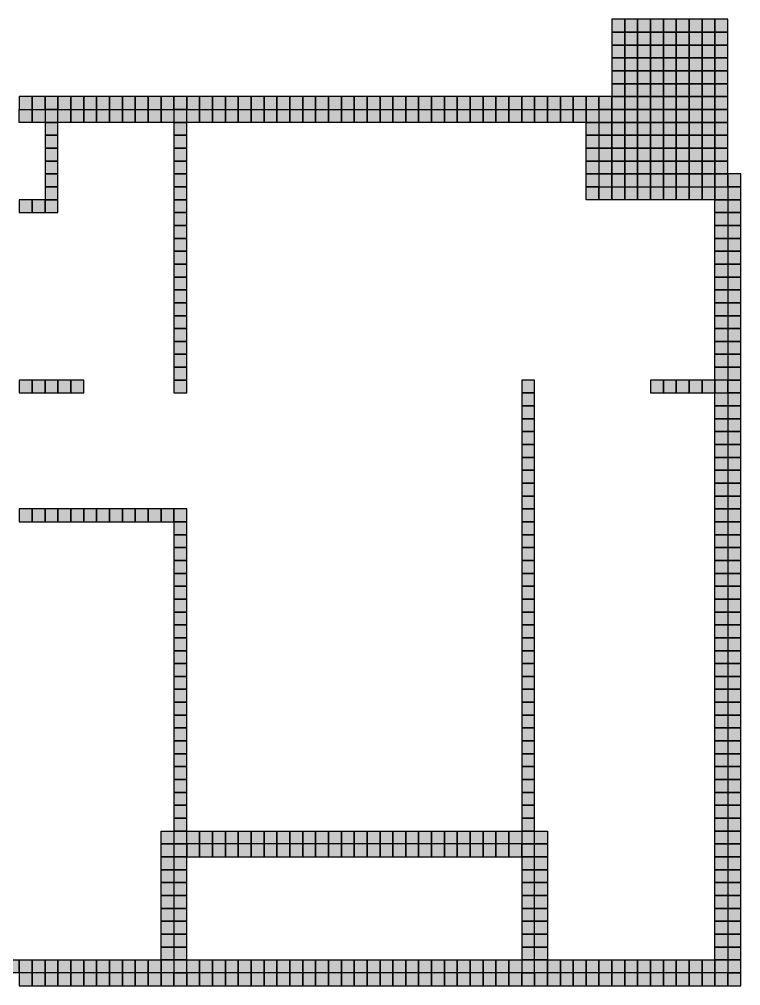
# Model space of a CAD drawing. Header units: inches. Extents: x -0.5 to 10.5, y 0.2 to 7.7.
# Drawn here: x 4.89 to 10.49, y 0.18 to 7.68 of the extents above; entities that cross this region are included whole.
import ezdxf

# ---------------------------------------------------------------- set-up
doc = ezdxf.new("R2010")
doc.units = ezdxf.units.IN
doc.header["$MEASUREMENT"] = 0
doc.layers.add('GRILLA PIXEL', color=7, linetype='Continuous')

# ---------------------------------------------------------------- blocks, each defined once
blk = doc.blocks.new('0-63-149-253-Muro fichas extremo')
at = {"layer": 'GRILLA PIXEL', "true_color": 0x3f95fd}
h = blk.add_hatch(color=153, dxfattribs=at)
h.dxf.hatch_style = 1
h.paths.add_polyline_path([(0, 0), (-0.1, 0), (-0.1, -0.1), (0, -0.1)])
blk.add_lwpolyline([(-0.1, 0), (-0.1, -0.1), (0, -0.1), (0, 0)], close=True)
blk = doc.blocks.new('0-255-255-31-Muro alto')
at = {"layer": 'GRILLA PIXEL', "true_color": 0xffff1f}
h = blk.add_hatch(color=2, dxfattribs=at)
h.dxf.hatch_style = 1
h.paths.add_polyline_path([(0, 0), (-0.1, 0), (-0.1, -0.1), (0, -0.1)])
blk.add_lwpolyline([(-0.1, 0), (-0.1, -0.1), (0, -0.1), (0, 0)], close=True)
blk = doc.blocks.new('0-203-204-205-Ventana principal')
at = {"layer": 'GRILLA PIXEL', "true_color": 0xcbcccd}
h = blk.add_hatch(color=254, dxfattribs=at)
h.dxf.hatch_style = 1
h.paths.add_polyline_path([(0, 0), (-0.1, 0), (-0.1, -0.1), (0, -0.1)])
blk.add_lwpolyline([(-0.1, 0), (-0.1, -0.1), (0, -0.1), (0, 0)], close=True)
blk = doc.blocks.new('0-3-160-22-Ventana comun')
at = {"layer": 'GRILLA PIXEL', "true_color": 0x03a016}
h = blk.add_hatch(color=104, dxfattribs=at)
h.dxf.hatch_style = 1
h.paths.add_polyline_path([(0, 0), (-0.1, 0), (-0.1, -0.1), (0, -0.1)])
blk.add_lwpolyline([(-0.1, 0), (-0.1, -0.1), (0, -0.1), (0, 0)], close=True)
blk = doc.blocks.new('0-0-28-112-Muro auxiliar fichas esquinas')
at = {"layer": 'GRILLA PIXEL', "true_color": 0x001c70}
h = blk.add_hatch(color=166, dxfattribs=at)
h.dxf.hatch_style = 1
h.paths.add_polyline_path([(0, 0), (-0.1, 0), (-0.1, -0.1), (0, -0.1)])
blk.add_lwpolyline([(-0.1, 0), (-0.1, -0.1), (0, -0.1), (0, 0)], close=True)
blk = doc.blocks.new('0-242-113-114-Ventana servicio')
at = {"layer": 'GRILLA PIXEL', "true_color": 0xf27172}
h = blk.add_hatch(color=11, dxfattribs=at)
h.dxf.hatch_style = 1
h.paths.add_polyline_path([(0, 0), (-0.1, 0), (-0.1, -0.1), (0, -0.1)])
blk.add_lwpolyline([(-0.1, 0), (-0.1, -0.1), (0, -0.1), (0, 0)], close=True)
blk = doc.blocks.new('0-233-234-230-Muro bajo')
at = {"layer": 'GRILLA PIXEL', "true_color": 0xe9eae6}
h = blk.add_hatch(color=254, dxfattribs=at)
h.dxf.hatch_style = 1
h.paths.add_polyline_path([(0, 0), (-0.1, 0), (-0.1, -0.1), (0, -0.1)])
blk.add_lwpolyline([(-0.1, 0), (-0.1, -0.1), (0, -0.1), (0, 0)], close=True)
blk = doc.blocks.new('0-5-68-255-Muro inicio conexion')
at = {"layer": 'GRILLA PIXEL', "true_color": 0x0544ff}
h = blk.add_hatch(color=160, dxfattribs=at)
h.dxf.hatch_style = 1
h.paths.add_polyline_path([(0, 0), (-0.1, 0), (-0.1, -0.1), (0, -0.1)])
blk.add_lwpolyline([(-0.1, 0), (-0.1, -0.1), (0, -0.1), (0, 0)], close=True)
blk = doc.blocks.new('1-125-217-63-auxiliar  ingresos')
at = {"layer": 'GRILLA PIXEL', "true_color": 0x7dd93f}
h = blk.add_hatch(color=83, dxfattribs=at)
h.dxf.hatch_style = 1
h.paths.add_polyline_path([(0, 0), (-0.1, 0), (-0.1, -0.1), (0, -0.1)])
blk.add_lwpolyline([(-0.1, 0), (-0.1, -0.1), (0, -0.1), (0, 0)], close=True)
blk = doc.blocks.new('0-255-31-255-Puerta ingreso')
at = {"layer": 'GRILLA PIXEL', "true_color": 0xff1fff}
h = blk.add_hatch(color=6, dxfattribs=at)
h.dxf.hatch_style = 1
h.paths.add_polyline_path([(0, 0), (-0.1, 0), (-0.1, -0.1), (0, -0.1)])
blk.add_lwpolyline([(-0.1, 0), (-0.1, -0.1), (0, -0.1), (0, 0)], close=True)
blk = doc.blocks.new('1-99-100-102-auxiliar lado interno')
at = {"lineweight": 70, "true_color": 0x636466}
h = blk.add_hatch(color=251, dxfattribs=at)
h.dxf.hatch_style = 1
h.paths.add_polyline_path([(-0.1, -0.1), (-0.1, 0), (0, 0), (0, -0.1)])
blk.add_lwpolyline([(0, 0), (0, -0.1), (-0.1, -0.1), (-0.1, 0)], close=True)
blk = doc.blocks.new('pixel extremo ventana')
h = blk.add_hatch(color=136)
h.dxf.hatch_style = 1
h.paths.add_polyline_path([(0, 0), (-0.1, 0), (-0.1, -0.1), (0, -0.1)])
blk.add_lwpolyline([(-0.1, 0), (-0.1, -0.1), (0, -0.1), (0, 0)], close=True)

msp = doc.modelspace()

# ---------------------------------------------------------------- block references
for name, p in [('1-125-217-63-auxiliar  ingresos', (9.594, 7.6848)), ('1-125-217-63-auxiliar  ingresos', (9.694, 7.6848)), ('1-125-217-63-auxiliar  ingresos', (9.794, 7.6848)), ('1-125-217-63-auxiliar  ingresos', (9.894, 7.6848)), ('1-125-217-63-auxiliar  ingresos', (9.994, 7.6848)), ('1-125-217-63-auxiliar  ingresos', (10.094, 7.6848)), ('1-125-217-63-auxiliar  ingresos', (10.194, 7.6848)), ('1-125-217-63-auxiliar  ingresos', (10.294, 7.6848)), ('1-125-217-63-auxiliar  ingresos', (10.394, 7.6848)), ('1-125-217-63-auxiliar  ingresos', (9.594, 7.5848)), ('1-125-217-63-auxiliar  ingresos', (9.694, 7.5848)), ('1-125-217-63-auxiliar  ingresos', (9.794, 7.5848)), ('1-125-217-63-auxiliar  ingresos', (9.894, 7.5848)), ('1-125-217-63-auxiliar  ingresos', (9.994, 7.5848)), ('1-125-217-63-auxiliar  ingresos', (10.094, 7.5848)), ('1-125-217-63-auxiliar  ingresos', (10.194, 7.5848)), ('1-125-217-63-auxiliar  ingresos', (10.294, 7.5848)), ('1-125-217-63-auxiliar  ingresos', (10.394, 7.5848)), ('1-125-217-63-auxiliar  ingresos', (9.594, 7.4848)), ('1-125-217-63-auxiliar  ingresos', (9.694, 7.4848)), ('1-125-217-63-auxiliar  ingresos', (9.794, 7.4848)), ('1-125-217-63-auxiliar  ingresos', (9.894, 7.4848)), ('1-125-217-63-auxiliar  ingresos', (9.994, 7.4848)), ('1-125-217-63-auxiliar  ingresos', (10.094, 7.4848)), ('1-125-217-63-auxiliar  ingresos', (10.194, 7.4848)), ('1-125-217-63-auxiliar  ingresos', (10.294, 7.4848)), ('1-125-217-63-auxiliar  ingresos', (10.394, 7.4848)), ('1-125-217-63-auxiliar  ingresos', (9.594, 7.3848)), ('1-125-217-63-auxiliar  ingresos', (9.694, 7.3848)), ('1-125-217-63-auxiliar  ingresos', (9.794, 7.3848)), ('1-125-217-63-auxiliar  ingresos', (9.894, 7.3848)), ('1-125-217-63-auxiliar  ingresos', (9.994, 7.3848)), ('1-125-217-63-auxiliar  ingresos', (10.094, 7.3848)), ('1-125-217-63-auxiliar  ingresos', (10.194, 7.3848)), ('1-125-217-63-auxiliar  ingresos', (10.294, 7.3848)), ('1-125-217-63-auxiliar  ingresos', (10.394, 7.3848)), ('1-125-217-63-auxiliar  ingresos', (9.594, 7.2848)), ('1-125-217-63-auxiliar  ingresos', (9.694, 7.2848)), ('1-125-217-63-auxiliar  ingresos', (9.794, 7.2848)), ('1-125-217-63-auxiliar  ingresos', (9.894, 7.2848)), ('1-125-217-63-auxiliar  ingresos', (9.994, 7.2848)), ('1-125-217-63-auxiliar  ingresos', (10.094, 7.2848)), ('1-125-217-63-auxiliar  ingresos', (10.194, 7.2848)), ('1-125-217-63-auxiliar  ingresos', (10.294, 7.2848)), ('1-125-217-63-auxiliar  ingresos', (10.394, 7.2848)), ('1-125-217-63-auxiliar  ingresos', (9.594, 7.1848)), ('1-125-217-63-auxiliar  ingresos', (9.694, 7.1848)), ('1-125-217-63-auxiliar  ingresos', (9.794, 7.1848)), ('1-125-217-63-auxiliar  ingresos', (9.894, 7.1848)), ('1-125-217-63-auxiliar  ingresos', (9.994, 7.1848)), ('1-125-217-63-auxiliar  ingresos', (10.094, 7.1848)), ('1-125-217-63-auxiliar  ingresos', (10.194, 7.1848)), ('1-125-217-63-auxiliar  ingresos', (10.294, 7.1848)), ('1-125-217-63-auxiliar  ingresos', (10.394, 7.1848)), ('0-63-149-253-Muro fichas extremo', (4.994, 7.0848)), ('0-63-149-253-Muro fichas extremo', (5.094, 7.0848)), ('0-63-149-253-Muro fichas extremo', (5.194, 7.0848)), ('0-63-149-253-Muro fichas extremo', (5.294, 7.0848)), ('0-63-149-253-Muro fichas extremo', (5.394, 7.0848)), ('0-63-149-253-Muro fichas extremo', (5.494, 7.0848)), ('0-63-149-253-Muro fichas extremo', (5.594, 7.0848)), ('0-63-149-253-Muro fichas extremo', (5.694, 7.0848)), ('0-63-149-253-Muro fichas extremo', (5.794, 7.0848)), ('0-63-149-253-Muro fichas extremo', (5.894, 7.0848)), ('0-63-149-253-Muro fichas extremo', (5.994, 7.0848)), ('0-63-149-253-Muro fichas extremo', (6.094, 7.0848)), ('0-63-149-253-Muro fichas extremo', (6.194, 7.0848)), ('0-63-149-253-Muro fichas extremo', (6.294, 7.0848)), ('0-63-149-253-Muro fichas extremo', (6.394, 7.0848)), ('0-63-149-253-Muro fichas extremo', (6.494, 7.0848)), ('0-63-149-253-Muro fichas extremo', (6.594, 7.0848)), ('0-63-149-253-Muro fichas extremo', (6.694, 7.0848)), ('0-63-149-253-Muro fichas extremo', (6.794, 7.0848)), ('0-63-149-253-Muro fichas extremo', (6.894, 7.0848)), ('0-63-149-253-Muro fichas extremo', (6.994, 7.0848)), ('0-63-149-253-Muro fichas extremo', (7.094, 7.0848)), ('0-63-149-253-Muro fichas extremo', (7.194, 7.0848)), ('0-63-149-253-Muro fichas extremo', (7.294, 7.0848)), ('0-63-149-253-Muro fichas extremo', (7.394, 7.0848)), ('0-63-149-253-Muro fichas extremo', (7.494, 7.0848)), ('0-63-149-253-Muro fichas extremo', (7.594, 7.0848)), ('0-63-149-253-Muro fichas extremo', (7.694, 7.0848)), ('0-63-149-253-Muro fichas extremo', (7.794, 7.0848)), ('0-63-149-253-Muro fichas extremo', (7.894, 7.0848)), ('0-63-149-253-Muro fichas extremo', (7.994, 7.0848)), ('0-63-149-253-Muro fichas extremo', (8.094, 7.0848)), ('0-63-149-253-Muro fichas extremo', (8.194, 7.0848)), ('0-63-149-253-Muro fichas extremo', (8.294, 7.0848)), ('0-63-149-253-Muro fichas extremo', (8.394, 7.0848)), ('0-63-149-253-Muro fichas extremo', (8.494, 7.0848)), ('0-63-149-253-Muro fichas extremo', (8.594, 7.0848)), ('0-63-149-253-Muro fichas extremo', (8.694, 7.0848)), ('0-63-149-253-Muro fichas extremo', (8.794, 7.0848)), ('0-63-149-253-Muro fichas extremo', (8.894, 7.0848)), ('0-63-149-253-Muro fichas extremo', (8.994, 7.0848)), ('0-63-149-253-Muro fichas extremo', (9.094, 7.0848)), ('0-63-149-253-Muro fichas extremo', (9.194, 7.0848)), ('0-63-149-253-Muro fichas extremo', (9.294, 7.0848)), ('0-5-68-255-Muro inicio conexion', (9.394, 7.0848)), ('0-5-68-255-Muro inicio conexion', (9.494, 7.0848)), ('1-125-217-63-auxiliar  ingresos', (9.594, 7.0848)), ('1-125-217-63-auxiliar  ingresos', (9.694, 7.0848)), ('1-125-217-63-auxiliar  ingresos', (9.794, 7.0848)), ('1-125-217-63-auxiliar  ingresos', (9.894, 7.0848)), ('1-125-217-63-auxiliar  ingresos', (9.994, 7.0848)), ('1-125-217-63-auxiliar  ingresos', (10.094, 7.0848)), ('1-125-217-63-auxiliar  ingresos', (10.194, 7.0848)), ('1-125-217-63-auxiliar  ingresos', (10.294, 7.0848)), ('1-125-217-63-auxiliar  ingresos', (10.394, 7.0848)), ('1-99-100-102-auxiliar lado interno', (4.994, 6.9848)), ('1-99-100-102-auxiliar lado interno', (5.094, 6.9848)), ('0-255-255-31-Muro alto', (5.194, 6.9848)), ('1-99-100-102-auxiliar lado interno', (5.294, 6.9848)), ('1-99-100-102-auxiliar lado interno', (5.394, 6.9848)), ('1-99-100-102-auxiliar lado interno', (5.494, 6.9848)), ('1-99-100-102-auxiliar lado interno', (5.594, 6.9848)), ('1-99-100-102-auxiliar lado interno', (5.694, 6.9848)), ('1-99-100-102-auxiliar lado interno', (5.794, 6.9848)), ('1-99-100-102-auxiliar lado interno', (5.894, 6.9848)), ('1-99-100-102-auxiliar lado interno', (5.994, 6.9848)), ('1-99-100-102-auxiliar lado interno', (6.094, 6.9848)), ('0-255-255-31-Muro alto', (6.194, 6.9848)), ('1-99-100-102-auxiliar lado interno', (6.294, 6.9848)), ('1-99-100-102-auxiliar lado interno', (6.394, 6.9848)), ('1-99-100-102-auxiliar lado interno', (6.494, 6.9848)), ('1-99-100-102-auxiliar lado interno', (6.594, 6.9848)), ('1-99-100-102-auxiliar lado interno', (6.694, 6.9848)), ('1-99-100-102-auxiliar lado interno', (6.794, 6.9848)), ('1-99-100-102-auxiliar lado interno', (6.894, 6.9848)), ('1-99-100-102-auxiliar lado interno', (6.994, 6.9848)), ('1-99-100-102-auxiliar lado interno', (7.094, 6.9848)), ('1-99-100-102-auxiliar lado interno', (7.194, 6.9848)), ('1-99-100-102-auxiliar lado interno', (7.294, 6.9848)), ('1-99-100-102-auxiliar lado interno', (7.394, 6.9848)), ('1-99-100-102-auxiliar lado interno', (7.494, 6.9848)), ('1-99-100-102-auxiliar lado interno', (7.594, 6.9848)), ('1-99-100-102-auxiliar lado interno', (7.694, 6.9848)), ('1-99-100-102-auxiliar lado interno', (7.794, 6.9848)), ('1-99-100-102-auxiliar lado interno', (7.894, 6.9848)), ('1-99-100-102-auxiliar lado interno', (7.994, 6.9848)), ('1-99-100-102-auxiliar lado interno', (8.094, 6.9848)), ('1-99-100-102-auxiliar lado interno', (8.194, 6.9848)), ('1-99-100-102-auxiliar lado interno', (8.294, 6.9848)), ('1-99-100-102-auxiliar lado interno', (8.394, 6.9848)), ('1-99-100-102-auxiliar lado interno', (8.494, 6.9848)), ('1-99-100-102-auxiliar lado interno', (8.594, 6.9848)), ('1-99-100-102-auxiliar lado interno', (8.694, 6.9848)), ('1-99-100-102-auxiliar lado interno', (8.794, 6.9848)), ('1-99-100-102-auxiliar lado interno', (8.894, 6.9848)), ('1-99-100-102-auxiliar lado interno', (8.994, 6.9848)), ('1-99-100-102-auxiliar lado interno', (9.094, 6.9848)), ('1-99-100-102-auxiliar lado interno', (9.194, 6.9848)), ('1-99-100-102-auxiliar lado interno', (9.294, 6.9848)), ('1-99-100-102-auxiliar lado interno', (9.394, 6.9848)), ('0-255-255-31-Muro alto', (9.494, 6.9848)), ('1-125-217-63-auxiliar  ingresos', (9.594, 6.9848)), ('1-125-217-63-auxiliar  ingresos', (9.694, 6.9848)), ('1-125-217-63-auxiliar  ingresos', (9.794, 6.9848)), ('1-125-217-63-auxiliar  ingresos', (9.894, 6.9848)), ('1-125-217-63-auxiliar  ingresos', (9.994, 6.9848)), ('1-125-217-63-auxiliar  ingresos', (10.094, 6.9848)), ('1-125-217-63-auxiliar  ingresos', (10.194, 6.9848)), ('1-125-217-63-auxiliar  ingresos', (10.294, 6.9848)), ('1-125-217-63-auxiliar  ingresos', (10.394, 6.9848)), ('0-255-255-31-Muro alto', (5.194, 6.8848)), ('0-255-255-31-Muro alto', (6.194, 6.8848)), ('1-99-100-102-auxiliar lado interno', (9.394, 6.8848)), ('0-255-255-31-Muro alto', (9.494, 6.8848)), ('1-125-217-63-auxiliar  ingresos', (9.594, 6.8848)), ('1-125-217-63-auxiliar  ingresos', (9.694, 6.8848)), ('1-125-217-63-auxiliar  ingresos', (9.794, 6.8848)), ('1-125-217-63-auxiliar  ingresos', (9.894, 6.8848)), ('1-125-217-63-auxiliar  ingresos', (9.994, 6.8848)), ('1-125-217-63-auxiliar  ingresos', (10.094, 6.8848)), ('1-125-217-63-auxiliar  ingresos', (10.194, 6.8848)), ('1-125-217-63-auxiliar  ingresos', (10.294, 6.8848)), ('1-125-217-63-auxiliar  ingresos', (10.394, 6.8848)), ('0-255-255-31-Muro alto', (5.194, 6.7848)), ('0-255-255-31-Muro alto', (6.194, 6.7848)), ('1-99-100-102-auxiliar lado interno', (9.394, 6.7848)), ('0-255-255-31-Muro alto', (9.494, 6.7848)), ('1-125-217-63-auxiliar  ingresos', (9.594, 6.7848)), ('1-125-217-63-auxiliar  ingresos', (9.694, 6.7848)), ('1-125-217-63-auxiliar  ingresos', (9.794, 6.7848)), ('1-125-217-63-auxiliar  ingresos', (9.894, 6.7848)), ('1-125-217-63-auxiliar  ingresos', (9.994, 6.7848)), ('1-125-217-63-auxiliar  ingresos', (10.094, 6.7848)), ('1-125-217-63-auxiliar  ingresos', (10.194, 6.7848)), ('1-125-217-63-auxiliar  ingresos', (10.294, 6.7848)), ('1-125-217-63-auxiliar  ingresos', (10.394, 6.7848)), ('0-255-255-31-Muro alto', (5.194, 6.6848)), ('0-255-255-31-Muro alto', (6.194, 6.6848)), ('1-99-100-102-auxiliar lado interno', (9.394, 6.6848)), ('0-255-255-31-Muro alto', (9.494, 6.6848)), ('1-125-217-63-auxiliar  ingresos', (9.594, 6.6848)), ('1-125-217-63-auxiliar  ingresos', (9.694, 6.6848)), ('1-125-217-63-auxiliar  ingresos', (9.794, 6.6848)), ('1-125-217-63-auxiliar  ingresos', (9.894, 6.6848)), ('1-125-217-63-auxiliar  ingresos', (9.994, 6.6848)), ('1-125-217-63-auxiliar  ingresos', (10.094, 6.6848)), ('1-125-217-63-auxiliar  ingresos', (10.194, 6.6848)), ('1-125-217-63-auxiliar  ingresos', (10.294, 6.6848)), ('1-125-217-63-auxiliar  ingresos', (10.394, 6.6848)), ('0-255-255-31-Muro alto', (5.194, 6.5848)), ('0-255-255-31-Muro alto', (6.194, 6.5848)), ('1-99-100-102-auxiliar lado interno', (9.394, 6.5848)), ('0-255-255-31-Muro alto', (9.494, 6.5848)), ('1-125-217-63-auxiliar  ingresos', (9.594, 6.5848)), ('1-125-217-63-auxiliar  ingresos', (9.694, 6.5848)), ('1-125-217-63-auxiliar  ingresos', (9.794, 6.5848)), ('1-125-217-63-auxiliar  ingresos', (9.894, 6.5848)), ('1-125-217-63-auxiliar  ingresos', (9.994, 6.5848)), ('1-125-217-63-auxiliar  ingresos', (10.094, 6.5848)), ('1-125-217-63-auxiliar  ingresos', (10.194, 6.5848)), ('1-125-217-63-auxiliar  ingresos', (10.294, 6.5848)), ('1-125-217-63-auxiliar  ingresos', (10.394, 6.5848)), ('0-255-255-31-Muro alto', (5.194, 6.4848)), ('0-255-255-31-Muro alto', (6.194, 6.4848)), ('1-99-100-102-auxiliar lado interno', (9.394, 6.4848)), ('0-255-255-31-Muro alto', (9.494, 6.4848)), ('0-255-31-255-Puerta ingreso', (9.594, 6.4848)), ('0-255-31-255-Puerta ingreso', (9.694, 6.4848)), ('0-255-31-255-Puerta ingreso', (9.794, 6.4848)), ('0-255-31-255-Puerta ingreso', (9.894, 6.4848)), ('0-255-31-255-Puerta ingreso', (9.994, 6.4848)), ('0-255-31-255-Puerta ingreso', (10.094, 6.4848)), ('0-255-31-255-Puerta ingreso', (10.194, 6.4848)), ('0-255-31-255-Puerta ingreso', (10.294, 6.4848)), ('0-255-31-255-Puerta ingreso', (10.394, 6.4848)), ('0-5-68-255-Muro inicio conexion', (10.494, 6.4848)), ('0-255-255-31-Muro alto', (5.194, 6.3848)), ('0-255-255-31-Muro alto', (6.194, 6.3848)), ('1-99-100-102-auxiliar lado interno', (9.394, 6.3848)), ('1-99-100-102-auxiliar lado interno', (9.494, 6.3848)), ('1-99-100-102-auxiliar lado interno', (9.594, 6.3848)), ('1-99-100-102-auxiliar lado interno', (9.694, 6.3848)), ('1-99-100-102-auxiliar lado interno', (9.794, 6.3848)), ('1-99-100-102-auxiliar lado interno', (9.894, 6.3848)), ('1-99-100-102-auxiliar lado interno', (9.994, 6.3848)), ('1-99-100-102-auxiliar lado interno', (10.094, 6.3848)), ('1-99-100-102-auxiliar lado interno', (10.194, 6.3848)), ('1-99-100-102-auxiliar lado interno', (10.294, 6.3848)), ('1-99-100-102-auxiliar lado interno', (10.394, 6.3848)), ('0-5-68-255-Muro inicio conexion', (10.494, 6.3848)), ('0-255-255-31-Muro alto', (4.994, 6.2848)), ('0-255-255-31-Muro alto', (5.094, 6.2848)), ('0-255-255-31-Muro alto', (5.194, 6.2848)), ('0-255-255-31-Muro alto', (6.194, 6.2848)), ('1-99-100-102-auxiliar lado interno', (10.394, 6.2848)), ('0-63-149-253-Muro fichas extremo', (10.494, 6.2848)), ('0-255-255-31-Muro alto', (6.194, 6.1848)), ('1-99-100-102-auxiliar lado interno', (10.394, 6.1848)), ('0-255-255-31-Muro alto', (10.494, 6.1848)), ('0-255-255-31-Muro alto', (6.194, 6.0848)), ('1-99-100-102-auxiliar lado interno', (10.394, 6.0848)), ('0-255-255-31-Muro alto', (10.494, 6.0848)), ('0-255-255-31-Muro alto', (6.194, 5.9848)), ('1-99-100-102-auxiliar lado interno', (10.394, 5.9848)), ('0-255-255-31-Muro alto', (10.494, 5.9848)), ('0-255-255-31-Muro alto', (6.194, 5.8848)), ('1-99-100-102-auxiliar lado interno', (10.394, 5.8848)), ('0-255-255-31-Muro alto', (10.494, 5.8848)), ('0-255-255-31-Muro alto', (6.194, 5.7848)), ('1-99-100-102-auxiliar lado interno', (10.394, 5.7848)), ('0-255-255-31-Muro alto', (10.494, 5.7848)), ('0-255-255-31-Muro alto', (6.194, 5.6848)), ('1-99-100-102-auxiliar lado interno', (10.394, 5.6848)), ('0-255-255-31-Muro alto', (10.494, 5.6848)), ('0-255-255-31-Muro alto', (6.194, 5.5848)), ('1-99-100-102-auxiliar lado interno', (10.394, 5.5848)), ('0-255-255-31-Muro alto', (10.494, 5.5848)), ('0-255-255-31-Muro alto', (6.194, 5.4848)), ('1-99-100-102-auxiliar lado interno', (10.394, 5.4848)), ('0-255-255-31-Muro alto', (10.494, 5.4848)), ('0-255-255-31-Muro alto', (6.194, 5.3848)), ('1-99-100-102-auxiliar lado interno', (10.394, 5.3848)), ('0-255-255-31-Muro alto', (10.494, 5.3848)), ('0-255-255-31-Muro alto', (6.194, 5.2848)), ('1-99-100-102-auxiliar lado interno', (10.394, 5.2848)), ('0-255-255-31-Muro alto', (10.494, 5.2848)), ('0-255-255-31-Muro alto', (6.194, 5.1848)), ('1-99-100-102-auxiliar lado interno', (10.394, 5.1848)), ('0-255-255-31-Muro alto', (10.494, 5.1848)), ('0-255-255-31-Muro alto', (6.194, 5.0848)), ('1-99-100-102-auxiliar lado interno', (10.394, 5.0848)), ('0-255-255-31-Muro alto', (10.494, 5.0848)), ('0-255-255-31-Muro alto', (6.194, 4.9848)), ('1-99-100-102-auxiliar lado interno', (10.394, 4.9848)), ('0-255-255-31-Muro alto', (10.494, 4.9848)), ('0-255-255-31-Muro alto', (4.994, 4.8848)), ('0-255-255-31-Muro alto', (5.094, 4.8848)), ('0-255-255-31-Muro alto', (5.194, 4.8848)), ('0-255-255-31-Muro alto', (5.294, 4.8848)), ('0-255-255-31-Muro alto', (5.394, 4.8848)), ('0-255-255-31-Muro alto', (6.194, 4.8848)), ('0-255-255-31-Muro alto', (8.894, 4.8848)), ('0-255-255-31-Muro alto', (9.894, 4.8848)), ('0-255-255-31-Muro alto', (9.994, 4.8848)), ('0-255-255-31-Muro alto', (10.094, 4.8848)), ('0-255-255-31-Muro alto', (10.194, 4.8848)), ('0-255-255-31-Muro alto', (10.294, 4.8848)), ('0-255-255-31-Muro alto', (10.394, 4.8848)), ('0-255-255-31-Muro alto', (10.494, 4.8848)), ('0-255-255-31-Muro alto', (8.894, 4.7848)), ('1-99-100-102-auxiliar lado interno', (10.394, 4.7848)), ('0-255-255-31-Muro alto', (10.494, 4.7848)), ('0-255-255-31-Muro alto', (8.894, 4.6848)), ('1-99-100-102-auxiliar lado interno', (10.394, 4.6848)), ('0-255-255-31-Muro alto', (10.494, 4.6848)), ('0-255-255-31-Muro alto', (8.894, 4.5848)), ('1-99-100-102-auxiliar lado interno', (10.394, 4.5848)), ('0-255-255-31-Muro alto', (10.494, 4.5848)), ('0-255-255-31-Muro alto', (8.894, 4.4848)), ('1-99-100-102-auxiliar lado interno', (10.394, 4.4848)), ('0-255-255-31-Muro alto', (10.494, 4.4848)), ('0-255-255-31-Muro alto', (8.894, 4.3848)), ('1-99-100-102-auxiliar lado interno', (10.394, 4.3848)), ('0-255-255-31-Muro alto', (10.494, 4.3848)), ('0-255-255-31-Muro alto', (8.894, 4.2848)), ('1-99-100-102-auxiliar lado interno', (10.394, 4.2848)), ('0-255-255-31-Muro alto', (10.494, 4.2848)), ('0-255-255-31-Muro alto', (8.894, 4.1848)), ('1-99-100-102-auxiliar lado interno', (10.394, 4.1848)), ('0-255-255-31-Muro alto', (10.494, 4.1848)), ('0-255-255-31-Muro alto', (8.894, 4.0848)), ('1-99-100-102-auxiliar lado interno', (10.394, 4.0848)), ('0-255-255-31-Muro alto', (10.494, 4.0848)), ('0-255-255-31-Muro alto', (8.894, 3.9848)), ('1-99-100-102-auxiliar lado interno', (10.394, 3.9848)), ('0-255-255-31-Muro alto', (10.494, 3.9848)), ('0-255-255-31-Muro alto', (4.994, 3.8848)), ('0-255-255-31-Muro alto', (5.094, 3.8848)), ('0-255-255-31-Muro alto', (5.194, 3.8848)), ('0-255-255-31-Muro alto', (5.294, 3.8848)), ('0-255-255-31-Muro alto', (5.394, 3.8848)), ('0-255-255-31-Muro alto', (5.494, 3.8848)), ('0-255-255-31-Muro alto', (5.594, 3.8848)), ('0-255-255-31-Muro alto', (5.694, 3.8848)), ('0-255-255-31-Muro alto', (5.794, 3.8848)), ('0-255-255-31-Muro alto', (5.894, 3.8848)), ('0-255-255-31-Muro alto', (5.994, 3.8848)), ('0-255-255-31-Muro alto', (6.094, 3.8848)), ('0-255-255-31-Muro alto', (6.194, 3.8848)), ('0-255-255-31-Muro alto', (8.894, 3.8848)), ('1-99-100-102-auxiliar lado interno', (10.394, 3.8848)), ('0-255-255-31-Muro alto', (10.494, 3.8848)), ('0-255-255-31-Muro alto', (6.194, 3.7848)), ('0-255-255-31-Muro alto', (8.894, 3.7848)), ('1-99-100-102-auxiliar lado interno', (10.394, 3.7848)), ('0-255-255-31-Muro alto', (10.494, 3.7848)), ('0-255-255-31-Muro alto', (6.194, 3.6848)), ('0-255-255-31-Muro alto', (8.894, 3.6848)), ('1-99-100-102-auxiliar lado interno', (10.394, 3.6848)), ('0-255-255-31-Muro alto', (10.494, 3.6848)), ('0-255-255-31-Muro alto', (6.194, 3.5848)), ('0-255-255-31-Muro alto', (8.894, 3.5848)), ('1-99-100-102-auxiliar lado interno', (10.394, 3.5848)), ('0-255-255-31-Muro alto', (10.494, 3.5848)), ('0-255-255-31-Muro alto', (6.194, 3.4848)), ('0-255-255-31-Muro alto', (8.894, 3.4848)), ('1-99-100-102-auxiliar lado interno', (10.394, 3.4848)), ('0-255-255-31-Muro alto', (10.494, 3.4848)), ('0-255-255-31-Muro alto', (6.194, 3.3848)), ('0-255-255-31-Muro alto', (8.894, 3.3848)), ('1-99-100-102-auxiliar lado interno', (10.394, 3.3848)), ('0-255-255-31-Muro alto', (10.494, 3.3848)), ('0-255-255-31-Muro alto', (6.194, 3.2848)), ('0-255-255-31-Muro alto', (8.894, 3.2848)), ('1-99-100-102-auxiliar lado interno', (10.394, 3.2848)), ('0-255-255-31-Muro alto', (10.494, 3.2848)), ('0-255-255-31-Muro alto', (6.194, 3.1848)), ('0-255-255-31-Muro alto', (8.894, 3.1848)), ('1-99-100-102-auxiliar lado interno', (10.394, 3.1848)), ('0-255-255-31-Muro alto', (10.494, 3.1848)), ('0-255-255-31-Muro alto', (6.194, 3.0848)), ('0-255-255-31-Muro alto', (8.894, 3.0848)), ('1-99-100-102-auxiliar lado interno', (10.394, 3.0848)), ('0-255-255-31-Muro alto', (10.494, 3.0848)), ('0-255-255-31-Muro alto', (6.194, 2.9848)), ('0-255-255-31-Muro alto', (8.894, 2.9848)), ('1-99-100-102-auxiliar lado interno', (10.394, 2.9848)), ('0-255-255-31-Muro alto', (10.494, 2.9848)), ('0-255-255-31-Muro alto', (6.194, 2.8848)), ('0-255-255-31-Muro alto', (8.894, 2.8848)), ('1-99-100-102-auxiliar lado interno', (10.394, 2.8848)), ('0-255-255-31-Muro alto', (10.494, 2.8848)), ('0-255-255-31-Muro alto', (6.194, 2.7848)), ('0-255-255-31-Muro alto', (8.894, 2.7848)), ('1-99-100-102-auxiliar lado interno', (10.394, 2.7848)), ('0-255-255-31-Muro alto', (10.494, 2.7848)), ('0-255-255-31-Muro alto', (6.194, 2.6848)), ('0-255-255-31-Muro alto', (8.894, 2.6848)), ('1-99-100-102-auxiliar lado interno', (10.394, 2.6848)), ('0-255-255-31-Muro alto', (10.494, 2.6848)), ('0-255-255-31-Muro alto', (6.194, 2.5848)), ('0-255-255-31-Muro alto', (8.894, 2.5848)), ('1-99-100-102-auxiliar lado interno', (10.394, 2.5848)), ('0-255-255-31-Muro alto', (10.494, 2.5848)), ('0-255-255-31-Muro alto', (6.194, 2.4848)), ('0-255-255-31-Muro alto', (8.894, 2.4848)), ('1-99-100-102-auxiliar lado interno', (10.394, 2.4848)), ('0-255-255-31-Muro alto', (10.494, 2.4848)), ('0-255-255-31-Muro alto', (6.194, 2.3848)), ('0-255-255-31-Muro alto', (8.894, 2.3848)), ('1-99-100-102-auxiliar lado interno', (10.394, 2.3848)), ('0-255-255-31-Muro alto', (10.494, 2.3848)), ('0-255-255-31-Muro alto', (6.194, 2.2848)), ('0-255-255-31-Muro alto', (8.894, 2.2848)), ('1-99-100-102-auxiliar lado interno', (10.394, 2.2848)), ('0-255-255-31-Muro alto', (10.494, 2.2848)), ('0-255-255-31-Muro alto', (6.194, 2.1848)), ('0-255-255-31-Muro alto', (8.894, 2.1848)), ('1-99-100-102-auxiliar lado interno', (10.394, 2.1848)), ('0-255-255-31-Muro alto', (10.494, 2.1848)), ('0-255-255-31-Muro alto', (6.194, 2.0848)), ('0-255-255-31-Muro alto', (8.894, 2.0848)), ('1-99-100-102-auxiliar lado interno', (10.394, 2.0848)), ('0-255-255-31-Muro alto', (10.494, 2.0848)), ('0-255-255-31-Muro alto', (6.194, 1.9848)), ('0-255-255-31-Muro alto', (8.894, 1.9848)), ('1-99-100-102-auxiliar lado interno', (10.394, 1.9848)), ('0-255-255-31-Muro alto', (10.494, 1.9848)), ('0-255-255-31-Muro alto', (6.194, 1.8848)), ('0-255-255-31-Muro alto', (8.894, 1.8848)), ('1-99-100-102-auxiliar lado interno', (10.394, 1.8848)), ('0-255-255-31-Muro alto', (10.494, 1.8848)), ('0-255-255-31-Muro alto', (6.194, 1.7848)), ('0-255-255-31-Muro alto', (8.894, 1.7848)), ('1-99-100-102-auxiliar lado interno', (10.394, 1.7848)), ('0-255-255-31-Muro alto', (10.494, 1.7848)), ('0-255-255-31-Muro alto', (6.194, 1.6848)), ('0-255-255-31-Muro alto', (8.894, 1.6848)), ('1-99-100-102-auxiliar lado interno', (10.394, 1.6848)), ('0-255-255-31-Muro alto', (10.494, 1.6848)), ('0-255-255-31-Muro alto', (6.194, 1.5848)), ('0-255-255-31-Muro alto', (8.894, 1.5848)), ('1-99-100-102-auxiliar lado interno', (10.394, 1.5848)), ('0-255-255-31-Muro alto', (10.494, 1.5848)), ('0-255-255-31-Muro alto', (6.194, 1.4848)), ('0-255-255-31-Muro alto', (8.894, 1.4848)), ('1-99-100-102-auxiliar lado interno', (10.394, 1.4848)), ('0-255-255-31-Muro alto', (10.494, 1.4848)), ('1-99-100-102-auxiliar lado interno', (6.094, 1.3848)), ('0-255-255-31-Muro alto', (6.194, 1.3848)), ('1-99-100-102-auxiliar lado interno', (6.294, 1.3848)), ('1-99-100-102-auxiliar lado interno', (6.394, 1.3848)), ('1-99-100-102-auxiliar lado interno', (6.494, 1.3848)), ('1-99-100-102-auxiliar lado interno', (6.594, 1.3848)), ('1-99-100-102-auxiliar lado interno', (6.694, 1.3848)), ('1-99-100-102-auxiliar lado interno', (6.794, 1.3848)), ('1-99-100-102-auxiliar lado interno', (6.894, 1.3848)), ('1-99-100-102-auxiliar lado interno', (6.994, 1.3848)), ('1-99-100-102-auxiliar lado interno', (7.094, 1.3848)), ('1-99-100-102-auxiliar lado interno', (7.194, 1.3848)), ('1-99-100-102-auxiliar lado interno', (7.294, 1.3848)), ('1-99-100-102-auxiliar lado interno', (7.394, 1.3848)), ('1-99-100-102-auxiliar lado interno', (7.494, 1.3848)), ('1-99-100-102-auxiliar lado interno', (7.594, 1.3848)), ('1-99-100-102-auxiliar lado interno', (7.694, 1.3848)), ('1-99-100-102-auxiliar lado interno', (7.794, 1.3848)), ('1-99-100-102-auxiliar lado interno', (7.894, 1.3848)), ('1-99-100-102-auxiliar lado interno', (7.994, 1.3848)), ('1-99-100-102-auxiliar lado interno', (8.094, 1.3848)), ('1-99-100-102-auxiliar lado interno', (8.194, 1.3848)), ('1-99-100-102-auxiliar lado interno', (8.294, 1.3848)), ('1-99-100-102-auxiliar lado interno', (8.394, 1.3848)), ('1-99-100-102-auxiliar lado interno', (8.494, 1.3848)), ('1-99-100-102-auxiliar lado interno', (8.594, 1.3848)), ('1-99-100-102-auxiliar lado interno', (8.694, 1.3848)), ('1-99-100-102-auxiliar lado interno', (8.794, 1.3848)), ('0-255-255-31-Muro alto', (8.894, 1.3848)), ('1-99-100-102-auxiliar lado interno', (8.994, 1.3848)), ('1-99-100-102-auxiliar lado interno', (10.394, 1.3848)), ('0-255-255-31-Muro alto', (10.494, 1.3848)), ('1-99-100-102-auxiliar lado interno', (6.094, 1.2848)), ('0-255-255-31-Muro alto', (6.194, 1.2848)), ('0-255-255-31-Muro alto', (6.294, 1.2848)), ('0-255-255-31-Muro alto', (6.394, 1.2848)), ('0-255-255-31-Muro alto', (6.494, 1.2848)), ('pixel extremo ventana', (6.594, 1.2848)), ('0-203-204-205-Ventana principal', (6.694, 1.2848)), ('0-203-204-205-Ventana principal', (6.794, 1.2848)), ('0-203-204-205-Ventana principal', (6.894, 1.2848)), ('0-203-204-205-Ventana principal', (6.994, 1.2848)), ('0-203-204-205-Ventana principal', (7.094, 1.2848)), ('0-203-204-205-Ventana principal', (7.194, 1.2848)), ('0-203-204-205-Ventana principal', (7.294, 1.2848)), ('0-203-204-205-Ventana principal', (7.394, 1.2848)), ('0-203-204-205-Ventana principal', (7.494, 1.2848)), ('0-203-204-205-Ventana principal', (7.594, 1.2848)), ('0-203-204-205-Ventana principal', (7.694, 1.2848)), ('0-203-204-205-Ventana principal', (7.794, 1.2848)), ('0-203-204-205-Ventana principal', (7.894, 1.2848)), ('0-203-204-205-Ventana principal', (7.994, 1.2848)), ('0-203-204-205-Ventana principal', (8.094, 1.2848)), ('0-203-204-205-Ventana principal', (8.194, 1.2848)), ('0-203-204-205-Ventana principal', (8.294, 1.2848)), ('0-203-204-205-Ventana principal', (8.394, 1.2848)), ('pixel extremo ventana', (8.494, 1.2848)), ('0-255-255-31-Muro alto', (8.594, 1.2848)), ('0-255-255-31-Muro alto', (8.694, 1.2848)), ('0-255-255-31-Muro alto', (8.794, 1.2848)), ('0-255-255-31-Muro alto', (8.894, 1.2848)), ('1-99-100-102-auxiliar lado interno', (8.994, 1.2848)), ('1-99-100-102-auxiliar lado interno', (10.394, 1.2848)), ('0-255-255-31-Muro alto', (10.494, 1.2848)), ('1-99-100-102-auxiliar lado interno', (6.094, 1.1848)), ('0-255-255-31-Muro alto', (6.194, 1.1848)), ('0-255-255-31-Muro alto', (8.894, 1.1848)), ('1-99-100-102-auxiliar lado interno', (8.994, 1.1848)), ('1-99-100-102-auxiliar lado interno', (10.394, 1.1848)), ('0-255-255-31-Muro alto', (10.494, 1.1848)), ('1-99-100-102-auxiliar lado interno', (6.094, 1.0848)), ('0-255-255-31-Muro alto', (6.194, 1.0848)), ('0-255-255-31-Muro alto', (8.894, 1.0848)), ('1-99-100-102-auxiliar lado interno', (8.994, 1.0848)), ('1-99-100-102-auxiliar lado interno', (10.394, 1.0848)), ('0-255-255-31-Muro alto', (10.494, 1.0848)), ('1-99-100-102-auxiliar lado interno', (6.094, 0.9848)), ('0-255-255-31-Muro alto', (6.194, 0.9848)), ('0-255-255-31-Muro alto', (8.894, 0.9848)), ('1-99-100-102-auxiliar lado interno', (8.994, 0.9848)), ('1-99-100-102-auxiliar lado interno', (10.394, 0.9848)), ('0-255-255-31-Muro alto', (10.494, 0.9848)), ('1-99-100-102-auxiliar lado interno', (6.094, 0.8848)), ('0-255-255-31-Muro alto', (6.194, 0.8848)), ('0-255-255-31-Muro alto', (8.894, 0.8848)), ('1-99-100-102-auxiliar lado interno', (8.994, 0.8848)), ('1-99-100-102-auxiliar lado interno', (10.394, 0.8848)), ('0-255-255-31-Muro alto', (10.494, 0.8848)), ('1-99-100-102-auxiliar lado interno', (6.094, 0.7848)), ('0-255-255-31-Muro alto', (6.194, 0.7848)), ('0-255-255-31-Muro alto', (8.894, 0.7848)), ('1-99-100-102-auxiliar lado interno', (8.994, 0.7848)), ('1-99-100-102-auxiliar lado interno', (10.394, 0.7848)), ('0-255-255-31-Muro alto', (10.494, 0.7848)), ('1-99-100-102-auxiliar lado interno', (6.094, 0.6848)), ('0-255-255-31-Muro alto', (6.194, 0.6848)), ('0-255-255-31-Muro alto', (8.894, 0.6848)), ('1-99-100-102-auxiliar lado interno', (8.994, 0.6848)), ('1-99-100-102-auxiliar lado interno', (10.394, 0.6848)), ('0-255-255-31-Muro alto', (10.494, 0.6848)), ('1-99-100-102-auxiliar lado interno', (6.094, 0.5848)), ('0-255-255-31-Muro alto', (6.194, 0.5848)), ('0-255-255-31-Muro alto', (8.894, 0.5848)), ('1-99-100-102-auxiliar lado interno', (8.994, 0.5848)), ('1-99-100-102-auxiliar lado interno', (10.394, 0.5848)), ('0-255-255-31-Muro alto', (10.494, 0.5848)), ('1-99-100-102-auxiliar lado interno', (6.094, 0.4848)), ('0-255-255-31-Muro alto', (6.194, 0.4848)), ('0-255-255-31-Muro alto', (8.894, 0.4848)), ('1-99-100-102-auxiliar lado interno', (8.994, 0.4848)), ('1-99-100-102-auxiliar lado interno', (10.394, 0.4848)), ('0-255-255-31-Muro alto', (10.494, 0.4848)), ('1-99-100-102-auxiliar lado interno', (4.894, 0.3848)), ('1-99-100-102-auxiliar lado interno', (4.994, 0.3848)), ('1-99-100-102-auxiliar lado interno', (5.094, 0.3848)), ('1-99-100-102-auxiliar lado interno', (5.194, 0.3848)), ('1-99-100-102-auxiliar lado interno', (5.294, 0.3848)), ('1-99-100-102-auxiliar lado interno', (5.394, 0.3848)), ('1-99-100-102-auxiliar lado interno', (5.494, 0.3848)), ('1-99-100-102-auxiliar lado interno', (5.594, 0.3848)), ('1-99-100-102-auxiliar lado interno', (5.694, 0.3848)), ('1-99-100-102-auxiliar lado interno', (5.794, 0.3848)), ('1-99-100-102-auxiliar lado interno', (5.894, 0.3848)), ('1-99-100-102-auxiliar lado interno', (5.994, 0.3848)), ('1-99-100-102-auxiliar lado interno', (6.094, 0.3848)), ('0-255-255-31-Muro alto', (6.194, 0.3848)), ('1-99-100-102-auxiliar lado interno', (6.294, 0.3848)), ('1-99-100-102-auxiliar lado interno', (6.394, 0.3848)), ('1-99-100-102-auxiliar lado interno', (6.494, 0.3848)), ('1-99-100-102-auxiliar lado interno', (6.594, 0.3848)), ('1-99-100-102-auxiliar lado interno', (6.694, 0.3848)), ('1-99-100-102-auxiliar lado interno', (6.794, 0.3848)), ('1-99-100-102-auxiliar lado interno', (6.894, 0.3848)), ('1-99-100-102-auxiliar lado interno', (6.994, 0.3848)), ('1-99-100-102-auxiliar lado interno', (7.094, 0.3848)), ('1-99-100-102-auxiliar lado interno', (7.194, 0.3848)), ('1-99-100-102-auxiliar lado interno', (7.294, 0.3848)), ('1-99-100-102-auxiliar lado interno', (7.394, 0.3848)), ('1-99-100-102-auxiliar lado interno', (7.494, 0.3848)), ('1-99-100-102-auxiliar lado interno', (7.594, 0.3848)), ('1-99-100-102-auxiliar lado interno', (7.694, 0.3848)), ('1-99-100-102-auxiliar lado interno', (7.794, 0.3848)), ('1-99-100-102-auxiliar lado interno', (7.894, 0.3848)), ('1-99-100-102-auxiliar lado interno', (7.994, 0.3848)), ('1-99-100-102-auxiliar lado interno', (8.094, 0.3848)), ('1-99-100-102-auxiliar lado interno', (8.194, 0.3848)), ('1-99-100-102-auxiliar lado interno', (8.294, 0.3848)), ('1-99-100-102-auxiliar lado interno', (8.394, 0.3848)), ('1-99-100-102-auxiliar lado interno', (8.494, 0.3848)), ('1-99-100-102-auxiliar lado interno', (8.594, 0.3848)), ('1-99-100-102-auxiliar lado interno', (8.694, 0.3848)), ('1-99-100-102-auxiliar lado interno', (8.794, 0.3848)), ('0-255-255-31-Muro alto', (8.894, 0.3848)), ('1-99-100-102-auxiliar lado interno', (8.994, 0.3848)), ('1-99-100-102-auxiliar lado interno', (9.094, 0.3848)), ('1-99-100-102-auxiliar lado interno', (9.194, 0.3848)), ('1-99-100-102-auxiliar lado interno', (9.294, 0.3848)), ('1-99-100-102-auxiliar lado interno', (9.394, 0.3848)), ('1-99-100-102-auxiliar lado interno', (9.494, 0.3848)), ('1-99-100-102-auxiliar lado interno', (9.594, 0.3848)), ('1-99-100-102-auxiliar lado interno', (9.694, 0.3848)), ('1-99-100-102-auxiliar lado interno', (9.794, 0.3848)), ('1-99-100-102-auxiliar lado interno', (9.894, 0.3848)), ('1-99-100-102-auxiliar lado interno', (9.994, 0.3848)), ('1-99-100-102-auxiliar lado interno', (10.094, 0.3848)), ('1-99-100-102-auxiliar lado interno', (10.194, 0.3848)), ('1-99-100-102-auxiliar lado interno', (10.294, 0.3848)), ('1-99-100-102-auxiliar lado interno', (10.394, 0.3848)), ('0-0-28-112-Muro auxiliar fichas esquinas', (10.494, 0.3848)), ('0-3-160-22-Ventana comun', (4.994, 0.2848)), ('0-3-160-22-Ventana comun', (5.094, 0.2848)), ('0-3-160-22-Ventana comun', (5.194, 0.2848)), ('0-3-160-22-Ventana comun', (5.294, 0.2848)), ('0-3-160-22-Ventana comun', (5.394, 0.2848)), ('0-3-160-22-Ventana comun', (5.494, 0.2848)), ('0-3-160-22-Ventana comun', (5.594, 0.2848)), ('0-3-160-22-Ventana comun', (5.694, 0.2848)), ('0-3-160-22-Ventana comun', (5.794, 0.2848)), ('pixel extremo ventana', (5.894, 0.2848)), ('0-255-255-31-Muro alto', (5.994, 0.2848)), ('0-255-255-31-Muro alto', (6.094, 0.2848)), ('0-255-255-31-Muro alto', (6.194, 0.2848)), ('0-233-234-230-Muro bajo', (6.294, 0.2848)), ('0-233-234-230-Muro bajo', (6.394, 0.2848)), ('0-233-234-230-Muro bajo', (6.494, 0.2848)), ('0-233-234-230-Muro bajo', (6.594, 0.2848)), ('0-233-234-230-Muro bajo', (6.694, 0.2848)), ('0-233-234-230-Muro bajo', (6.794, 0.2848)), ('0-233-234-230-Muro bajo', (6.894, 0.2848)), ('0-233-234-230-Muro bajo', (6.994, 0.2848)), ('0-233-234-230-Muro bajo', (7.094, 0.2848)), ('0-233-234-230-Muro bajo', (7.194, 0.2848)), ('0-233-234-230-Muro bajo', (7.294, 0.2848)), ('0-233-234-230-Muro bajo', (7.394, 0.2848)), ('0-233-234-230-Muro bajo', (7.494, 0.2848)), ('0-233-234-230-Muro bajo', (7.594, 0.2848)), ('0-233-234-230-Muro bajo', (7.694, 0.2848)), ('0-233-234-230-Muro bajo', (7.794, 0.2848)), ('0-233-234-230-Muro bajo', (7.894, 0.2848)), ('0-233-234-230-Muro bajo', (7.994, 0.2848)), ('0-233-234-230-Muro bajo', (8.094, 0.2848)), ('0-233-234-230-Muro bajo', (8.194, 0.2848)), ('0-233-234-230-Muro bajo', (8.294, 0.2848)), ('0-233-234-230-Muro bajo', (8.394, 0.2848)), ('0-233-234-230-Muro bajo', (8.494, 0.2848)), ('0-233-234-230-Muro bajo', (8.594, 0.2848)), ('0-233-234-230-Muro bajo', (8.694, 0.2848)), ('0-233-234-230-Muro bajo', (8.794, 0.2848)), ('0-255-255-31-Muro alto', (8.894, 0.2848)), ('pixel extremo ventana', (8.994, 0.2848)), ('0-242-113-114-Ventana servicio', (9.094, 0.2848)), ('0-242-113-114-Ventana servicio', (9.194, 0.2848)), ('0-242-113-114-Ventana servicio', (9.294, 0.2848)), ('0-242-113-114-Ventana servicio', (9.394, 0.2848)), ('0-242-113-114-Ventana servicio', (9.494, 0.2848)), ('0-242-113-114-Ventana servicio', (9.594, 0.2848)), ('0-242-113-114-Ventana servicio', (9.694, 0.2848)), ('0-242-113-114-Ventana servicio', (9.794, 0.2848)), ('0-242-113-114-Ventana servicio', (9.894, 0.2848)), ('0-242-113-114-Ventana servicio', (9.994, 0.2848)), ('0-242-113-114-Ventana servicio', (10.094, 0.2848)), ('0-242-113-114-Ventana servicio', (10.194, 0.2848)), ('0-242-113-114-Ventana servicio', (10.294, 0.2848)), ('pixel extremo ventana', (10.394, 0.2848)), ('0-0-28-112-Muro auxiliar fichas esquinas', (10.494, 0.2848))]:
    msp.add_blockref(name, p)

doc.saveas('drawing.dxf')
